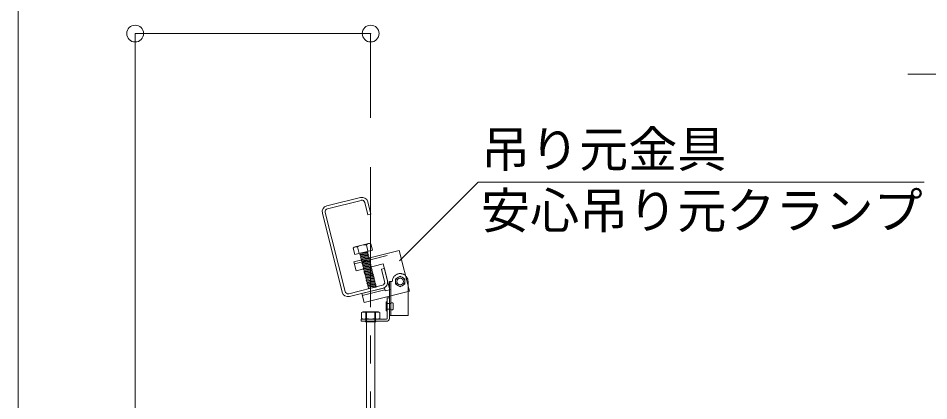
# Model space of a CAD drawing. Units: millimetres on the paper, with parts at other scales. Extents: x -195 to 195, y -135 to 132.
# Drawn here: x 2 to 34.47, y 99 to 112.64 of the extents above; entities that cross this region are included whole.
import ezdxf
from ezdxf.enums import TextEntityAlignment as Align

# ---------------------------------------------------------------- set-up
doc = ezdxf.new("R2010")
doc.units = ezdxf.units.MM
doc.header["$PDMODE"] = 32
doc.header["$PDSIZE"] = 0.6
for name, pattern in [('CHAIN1', [8, 5, -1, 1, -1]), ('DASHED1', [1.8, 1.2, -0.6]), ('DASHED2', [3, 2, -1])]:
    doc.linetypes.add(name, pattern=pattern)
for name, color, linetype, lineweight in [('6-0_中心線', 4, 'CHAIN1', 9), ('6-1_吊り材', 7, 'Continuous', 18), ('6-5_寸法', 4, 'Continuous', 9), ('6-6_文字', 7, 'Continuous', 18), ('6-9_躯体他', 4, 'Continuous', 9), ('6-B_補強金具・金具・その他', 3, 'Continuous', 18), ('F-3_野縁', 3, 'Continuous', 18)]:
    doc.layers.add(name, color=color, linetype=linetype, lineweight=lineweight)
doc.styles.add('ＭＳ ゴシック', font='')
doc.styles.get('ＭＳ ゴシック').set_extended_font_data('MS Gothic')

msp = doc.modelspace()

# ---------------------------------------------------------------- linework, layer by layer
at = {"layer": '6-0_中心線'}
msp.add_line((14.567, 107.331), (14.567, 88.047), dxfattribs=at)
at = {"layer": '6-1_吊り材'}
for p, q in [((14.417, 90.271), (14.417, 102.166)), ((14.717, 90.271), (14.717, 102.166))]:
    msp.add_line(p, q, dxfattribs=at)
at = {"layer": '6-5_寸法'}
for p, q in [((14.567, 112.092), (6.172, 112.092)), ((6.172, 112.092), (6.172, 95.933)), ((14.567, 112.092), (14.567, 109.092))]:
    msp.add_line(p, q, dxfattribs=at)
at = {"layer": '6-5_寸法', "color": 3}
for p in [(6.172, 112.092), (14.567, 112.092)]:
    msp.add_point(p, dxfattribs=at)
at = {"layer": '6-6_文字'}
for p, q in [((15.601, 103.989), (18.401, 106.788)), ((18.401, 106.788), (34.303, 106.788))]:
    msp.add_line(p, q, dxfattribs=at)
msp.add_lwpolyline([(49.462, 107.844), (46.663, 110.643), (33.722, 110.643)], dxfattribs=at)
at = {"layer": '6-9_躯体他'}
for p, q in [((13, 105.947), (14.203, 106.249)), ((13.026, 105.844), (14.229, 106.145)), ((14.358, 106.068), (14.469, 105.628)), ((14.462, 106.094), (14.572, 105.654)), ((13.552, 102.869), (12.845, 105.688)), ((13.656, 102.895), (12.949, 105.714)), ((14.572, 105.654), (14.469, 105.628)), ((15.059, 103.714), (14.955, 103.688)), ((15.066, 103.249), (14.955, 103.688)), ((15.169, 103.274), (15.059, 103.714)), ((15.183, 103.216), (15.059, 103.714)), ((15.169, 103.274), (15.059, 103.714)), ((15.169, 103.274), (15.059, 103.714)), ((13.785, 102.817), (14.988, 103.119)), ((13.811, 102.714), (15.014, 103.016))]:
    msp.add_line(p, q, dxfattribs=at)
for centre, radius, start, end in [((14.255, 106.042), 0.213, 14.0814, 104.0814), ((13.052, 105.74), 0.213, 104.0814, 194.0814), ((14.255, 106.042), 0.107, 14.0814, 104.0814), ((13.052, 105.74), 0.107, 104.0814, 194.0814), ((14.962, 103.223), 0.213, 284.0814, 14.0814), ((14.962, 103.223), 0.107, 284.0814, 14.0814), ((13.759, 102.921), 0.213, 194.0814, 284.0814), ((13.759, 102.921), 0.107, 194.0814, 284.0814)]:
    msp.add_arc(centre, radius, start, end, dxfattribs=at)
at = {"layer": '6-B_補強金具・金具・その他'}
for p, q in [((14.486, 104.602), (14.015, 104.485)), ((14.486, 104.602), (14.015, 104.485)), ((14.413, 104.56), (14.47, 104.333)), ((14.413, 104.56), (14.47, 104.333)), ((13.943, 104.443), (13.999, 104.216)), ((13.943, 104.443), (13.999, 104.216)), ((13.967, 103.957), (15.585, 104.361)), ((14.1, 104.482), (14.156, 104.255)), ((14.1, 104.482), (14.156, 104.255)), ((14.186, 104.263), (14.445, 104.308)), ((14.19, 104.244), (14.449, 104.29)), ((14.199, 104.208), (14.458, 104.253)), ((14.204, 104.19), (14.463, 104.235)), ((14.458, 104.331), (14.445, 104.308)), ((15.585, 104.361), (15.947, 102.905)), ((13.967, 103.957), (14.048, 103.634)), ((14.213, 104.153), (14.472, 104.199)), ((14.217, 104.135), (14.476, 104.181)), ((14.231, 104.081), (14.217, 104.058)), ((14.217, 104.058), (14.24, 104.044)), ((14.226, 104.099), (14.486, 104.144)), ((14.226, 104.099), (14.231, 104.081)), ((14.231, 104.081), (14.49, 104.126)), ((14.24, 104.044), (14.499, 104.09)), ((14.24, 104.044), (14.244, 104.026)), ((14.486, 104.144), (14.49, 104.126)), ((14.048, 103.634), (15.018, 103.876)), ((14.326, 103.699), (14.312, 103.676)), ((14.312, 103.676), (14.335, 103.662)), ((14.325, 103.703), (14.326, 103.699)), ((14.326, 103.699), (14.585, 103.744)), ((14.335, 103.662), (14.594, 103.708)), ((14.34, 103.644), (14.599, 103.689)), ((14.349, 103.608), (14.608, 103.653)), ((14.353, 103.589), (14.613, 103.635)), ((14.362, 103.553), (14.622, 103.598)), ((14.367, 103.535), (14.626, 103.58)), ((14.517, 103.751), (14.581, 103.762)), ((14.584, 103.768), (14.581, 103.762)), ((14.581, 103.762), (14.585, 103.744)), ((15.018, 103.876), (15.248, 102.954)), ((14.376, 103.498), (14.635, 103.544)), ((14.381, 103.48), (14.64, 103.526)), ((14.394, 103.426), (14.381, 103.403)), ((14.381, 103.403), (14.403, 103.389)), ((14.39, 103.444), (14.649, 103.489)), ((14.39, 103.444), (14.394, 103.426)), ((14.394, 103.426), (14.653, 103.471)), ((14.408, 103.371), (14.394, 103.348)), ((14.394, 103.348), (14.417, 103.335)), ((14.403, 103.389), (14.662, 103.435)), ((14.403, 103.389), (14.408, 103.371)), ((14.408, 103.371), (14.667, 103.416)), ((14.421, 103.317), (14.408, 103.294)), ((14.408, 103.294), (14.43, 103.28)), ((14.417, 103.335), (14.676, 103.38)), ((14.417, 103.335), (14.421, 103.317)), ((14.421, 103.317), (14.681, 103.362)), ((14.435, 103.262), (14.421, 103.239)), ((14.43, 103.28), (14.69, 103.325)), ((14.43, 103.28), (14.435, 103.262)), ((14.435, 103.262), (14.694, 103.307)), ((14.444, 103.226), (14.703, 103.271)), ((14.449, 103.207), (14.708, 103.253)), ((14.25, 102.825), (15.071, 103.03)), ((14.268, 102.751), (15.077, 102.953)), ((14.421, 103.239), (14.444, 103.226)), ((14.449, 103.207), (14.435, 103.185)), ((14.435, 103.185), (14.458, 103.171)), ((14.444, 103.226), (14.449, 103.207)), ((14.462, 103.153), (14.449, 103.13)), ((14.449, 103.13), (14.471, 103.116)), ((14.458, 103.171), (14.717, 103.216)), ((14.458, 103.171), (14.462, 103.153)), ((14.462, 103.153), (14.721, 103.198)), ((14.476, 103.098), (14.462, 103.075)), ((14.462, 103.075), (14.485, 103.062)), ((14.471, 103.116), (14.731, 103.162)), ((14.471, 103.116), (14.476, 103.098)), ((14.476, 103.098), (14.735, 103.144)), ((14.489, 103.044), (14.476, 103.021)), ((14.476, 103.021), (14.498, 103.007)), ((14.485, 103.062), (14.744, 103.107)), ((14.485, 103.062), (14.489, 103.044)), ((14.489, 103.044), (14.749, 103.089)), ((14.498, 103.007), (14.758, 103.053)), ((15.058, 103.027), (15.086, 102.914)), ((15.086, 102.914), (15.248, 102.954)), ((14.25, 102.825), (14.33, 102.502)), ((15.947, 102.905), (14.33, 102.502)), ((15.157, 102.666), (15.234, 102.666)), ((15.157, 101.933), (15.157, 102.666)), ((15.234, 102.836), (15.234, 102.033)), ((15.234, 101.933), (15.234, 102.666)), ((15.124, 102.218), (15.124, 102.515)), ((15.157, 102.218), (15.157, 102.515)), ((14.24, 102.14), (14.286, 102.166)), ((14.24, 102.14), (14.24, 101.936)), ((14.848, 102.166), (14.286, 102.166)), ((14.403, 102.14), (14.403, 101.936)), ((14.731, 102.14), (14.731, 101.936)), ((14.894, 102.14), (14.848, 102.166)), ((14.894, 102.14), (14.894, 101.936)), ((14.234, 101.833), (14.234, 101.91)), ((15.134, 101.91), (14.234, 101.91)), ((15.134, 101.833), (14.234, 101.833)), ((14.24, 101.936), (14.286, 101.91)), ((14.848, 101.91), (14.286, 101.91)), ((14.382, 101.816), (14.382, 101.833)), ((14.751, 101.816), (14.382, 101.816)), ((14.751, 101.816), (14.751, 101.833)), ((14.894, 101.936), (14.848, 101.91))]:
    msp.add_line(p, q, dxfattribs=at)
at = {"layer": '6-B_補強金具・金具・その他', "linetype": 'DASHED1'}
for p, q in [((13.986, 103.883), (15.603, 104.286)), ((15.287, 102.466), (15.157, 102.466)), ((15.287, 102.256), (15.287, 102.476)), ((15.364, 102.256), (15.364, 102.476)), ((14.4, 101.816), (14.4, 102.166)), ((14.734, 101.816), (14.734, 102.166)), ((15.287, 102.266), (15.157, 102.266))]:
    msp.add_line(p, q, dxfattribs=at)
at = {"layer": '6-B_補強金具・金具・その他', "linetype": 'DASHED2'}
for p, q in [((14.244, 104.026), (14.231, 104.003)), ((14.231, 104.003), (14.254, 103.99)), ((14.244, 104.026), (14.504, 104.071)), ((14.254, 103.99), (14.513, 104.035)), ((14.258, 103.971), (14.517, 104.017)), ((14.267, 103.935), (14.526, 103.98)), ((14.272, 103.917), (14.531, 103.962)), ((14.281, 103.881), (14.54, 103.926)), ((14.285, 103.862), (14.545, 103.908)), ((14.499, 104.09), (14.504, 104.071)), ((14.294, 103.826), (14.554, 103.871)), ((14.299, 103.808), (14.558, 103.853)), ((14.308, 103.771), (14.567, 103.817)), ((14.313, 103.753), (14.572, 103.798)), ((14.322, 103.717), (14.517, 103.751)), ((14.322, 103.717), (14.325, 103.703)), ((14.594, 103.785), (14.584, 103.768)), ((15.234, 103.253), (15.34, 103.253)), ((15.234, 102.836), (15.234, 103.253)), ((15.287, 103.253), (15.287, 102.035))]:
    msp.add_line(p, q, dxfattribs=at)
at = {"layer": '6-B_補強金具・金具・その他'}
for points in [[(14.57, 104.599), (14.627, 104.373), (13.999, 104.216)], [(14.57, 104.599), (14.627, 104.373), (13.999, 104.216)], [(14.186, 104.263), (14.19, 104.244), (14.176, 104.222), (14.199, 104.208)], [(14.445, 104.308), (14.449, 104.29), (14.472, 104.276), (14.458, 104.253)], [(14.458, 104.253), (14.463, 104.235), (14.486, 104.221), (14.472, 104.199)], [(14.199, 104.208), (14.204, 104.19), (14.19, 104.167), (14.213, 104.153)], [(14.213, 104.153), (14.217, 104.135), (14.204, 104.112), (14.226, 104.099)], [(14.472, 104.199), (14.476, 104.181), (14.499, 104.167), (14.486, 104.144)], [(14.49, 104.126), (14.513, 104.112), (14.499, 104.09)], [(14.335, 103.662), (14.34, 103.644), (14.326, 103.621), (14.349, 103.608)], [(14.349, 103.608), (14.353, 103.589), (14.34, 103.567), (14.362, 103.553)], [(14.585, 103.744), (14.608, 103.73), (14.594, 103.708)], [(14.594, 103.708), (14.599, 103.689), (14.622, 103.676), (14.608, 103.653)], [(14.608, 103.653), (14.613, 103.635), (14.635, 103.621), (14.622, 103.598)], [(14.622, 103.598), (14.626, 103.58), (14.649, 103.567), (14.635, 103.544)], [(14.362, 103.553), (14.367, 103.535), (14.353, 103.512), (14.376, 103.498)], [(14.376, 103.498), (14.381, 103.48), (14.367, 103.458), (14.39, 103.444)], [(14.635, 103.544), (14.64, 103.526), (14.663, 103.512), (14.649, 103.489)], [(14.649, 103.489), (14.653, 103.471), (14.676, 103.457), (14.662, 103.435)], [(14.662, 103.435), (14.667, 103.416), (14.69, 103.403), (14.676, 103.38)], [(14.676, 103.38), (14.681, 103.362), (14.703, 103.348), (14.69, 103.325)], [(14.69, 103.325), (14.694, 103.307), (14.717, 103.294), (14.703, 103.271)], [(14.703, 103.271), (14.708, 103.253), (14.731, 103.239), (14.717, 103.216)], [(15.9, 103.253), (15.9, 102.033), (15.234, 102.033)], [(14.717, 103.216), (14.721, 103.198), (14.744, 103.184), (14.731, 103.162)], [(14.731, 103.162), (14.735, 103.144), (14.758, 103.13), (14.744, 103.107)], [(14.744, 103.107), (14.749, 103.089), (14.771, 103.075), (14.758, 103.053)]]:
    msp.add_lwpolyline(points, dxfattribs=at)
at = {"layer": '6-B_補強金具・金具・その他', "linetype": 'DASHED2'}
for points in [[(14.254, 103.99), (14.258, 103.971), (14.244, 103.949), (14.267, 103.935)], [(14.267, 103.935), (14.272, 103.917), (14.258, 103.894), (14.281, 103.881)], [(14.504, 104.071), (14.526, 104.058), (14.513, 104.035)], [(14.513, 104.035), (14.517, 104.017), (14.54, 104.003), (14.526, 103.98)], [(14.526, 103.98), (14.531, 103.962), (14.554, 103.949), (14.54, 103.926)], [(14.54, 103.926), (14.545, 103.908), (14.567, 103.894), (14.554, 103.871)], [(14.281, 103.881), (14.285, 103.862), (14.272, 103.84), (14.294, 103.826)], [(14.294, 103.826), (14.299, 103.808), (14.285, 103.785), (14.308, 103.771)], [(14.308, 103.771), (14.313, 103.753), (14.299, 103.73), (14.322, 103.717)], [(14.554, 103.871), (14.558, 103.853), (14.581, 103.839), (14.567, 103.817)], [(14.567, 103.817), (14.572, 103.798), (14.594, 103.785)]]:
    msp.add_lwpolyline(points, dxfattribs=at)
at = {"layer": '6-B_補強金具・金具・その他'}
msp.add_lwpolyline([(15.62, 103.445), (15.787, 103.349), (15.787, 103.157), (15.62, 103.061), (15.454, 103.157), (15.454, 103.349)], close=True, dxfattribs=at)
for radius in [0.167, 0.117, 0.117]:
    msp.add_circle((15.62, 103.253), radius, dxfattribs=at)
for centre, radius, start, end in [((14.389, 103.989), 0.572, 87.5736, 120.4264), ((14.389, 103.989), 0.572, 87.5736, 120.4264), ((14.523, 104.455), 0.152, 71.7958, 136.2042), ((14.523, 104.455), 0.152, 71.7958, 136.2042), ((14.052, 104.338), 0.152, 71.7974, 136.2026), ((14.052, 104.338), 0.152, 71.7974, 136.2026), ((15.62, 103.253), 0.28, 0, 33.5573), ((15.14, 102.506), 0.0189, 28.0725, 151.9275), ((14.322, 102.008), 0.155, 58.1553, 118.1553), ((14.567, 101.578), 0.585, 73.7642, 106.2358), ((14.812, 102.008), 0.155, 61.8447, 121.8447), ((15.14, 102.227), 0.0189, 208.0725, 331.9275), ((14.322, 102.068), 0.155, 241.8447, 301.8447), ((14.567, 102.498), 0.585, 253.7642, 286.2358), ((14.812, 102.068), 0.155, 238.1553, 298.1553), ((15.134, 101.933), 0.1, 270, 0), ((15.134, 101.933), 0.0233, 270, 0)]:
    msp.add_arc(centre, radius, start, end, dxfattribs=at)
at = {"layer": '6-B_補強金具・金具・その他', "linetype": 'DASHED2'}
msp.add_arc((15.62, 103.253), 0.28, 33.5573, 180, dxfattribs=at)
at = {"layer": '6-B_補強金具・金具・その他', "linetype": 'DASHED1'}
for centre, start, end in [((15.325, 102.441), 43.0029, 136.9971), ((15.325, 102.292), 223.0029, 316.9971)]:
    msp.add_arc(centre, 0.0524, start, end, dxfattribs=at)
at = {"layer": 'F-3_野縁'}
msp.add_line((2, 126.5), (2, 36.912), dxfattribs=at)

# ---------------------------------------------------------------- texts
at = {"layer": '6-6_文字', "style": 'ＭＳ ゴシック'}
for s, p in [('吊り元金具', (18.501, 106.944)), ('安心吊り元クランプ', (18.501, 104.757))]:
    msp.add_text(s, height=1.283, dxfattribs=at).set_placement(p, align=Align.BOTTOM_LEFT)

doc.saveas('drawing.dxf')
